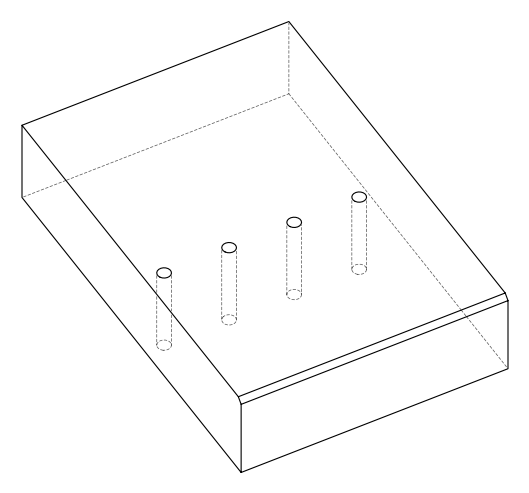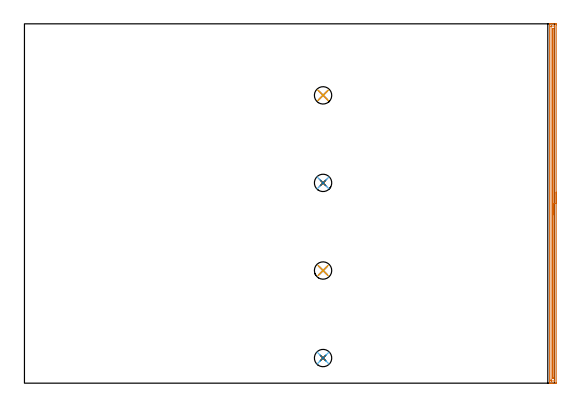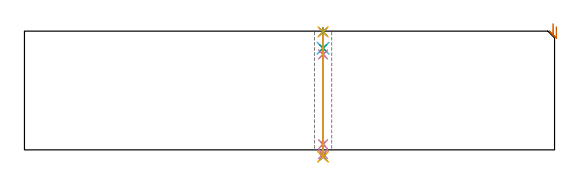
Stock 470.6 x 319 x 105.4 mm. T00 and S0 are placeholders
(PLAN: 17 operations, 13 tool changes, 12.2 min)
(1 AREA_MILL | FG_CHAMFER_SURFACE | UGT0205_001 | 7.81 min | 5742 mm3)
(2 SPOT_DRILL | STEP1HOLE | NXT0321_9005460120000 | 0.03 min | 5 mm3)
(3 SPOT_DRILL_1 | STEP1HOLE_1 | NXT0321_9005460120000 | 0.03 min | 24 mm3)
(4 SPOT_DRILL_2 | STEP1HOLE_2 | NXT0321_9005460120000 | 0.03 min | 11 mm3)
(5 SPOT_DRILL_3 | STEP1HOLE_3 | NXT0321_9005460120000 | 0.03 min | 8 mm3)
(6 DRILL_BLIND_HOLE_INTO_CENTER | STEP1HOLE | NXT0301_072 | 0.07 min | 1094 mm3)
(7 GUN_DRILL_THROUGH_HOLE | STEP1HOLE | UGT0307_007 | 0.53 min | 7137 mm3)
(8 DRILL_TO_ENLARGE_THROUGH_HOLE | STEP1HOLE | UGT0301_284 | 0.46 min | 11328 mm3)
(9 DRILL_BLIND_HOLE_INTO_CENTER_1 | STEP1HOLE_1 | NXT0301_072 | 0.07 min | 1107 mm3)
(10 GUN_DRILL_THROUGH_HOLE_1 | STEP1HOLE_1 | UGT0307_007 | 0.53 min | 7140 mm3)
(11 DRILL_TO_ENLARGE_THROUGH_HOLE_1 | STEP1HOLE_1 | UGT0301_284 | 0.46 min | 11329 mm3)
(12 DRILL_BLIND_HOLE_INTO_CENTER_2 | STEP1HOLE_2 | NXT0301_072 | 0.07 min | 1101 mm3)
(13 GUN_DRILL_THROUGH_HOLE_2 | STEP1HOLE_2 | UGT0307_007 | 0.53 min | 7142 mm3)
(14 DRILL_TO_ENLARGE_THROUGH_HOLE_2 | STEP1HOLE_2 | UGT0301_284 | 0.46 min | 11327 mm3)
(15 DRILL_BLIND_HOLE_INTO_CENTER_3 | STEP1HOLE_3 | NXT0301_072 | 0.07 min | 1106 mm3)
(16 GUN_DRILL_THROUGH_HOLE_3 | STEP1HOLE_3 | UGT0307_007 | 0.53 min | 7141 mm3)
(17 DRILL_TO_ENLARGE_THROUGH_HOLE_3 | STEP1HOLE_3 | UGT0301_284 | 0.46 min | 11329 mm3)
(TOOL UGT0205_001 | Chamfer Mill 20 x 3 x 45 deg. | D20 FL50 Z2)
(TOOL NXT0321_9005460120000 | NC Spot Drill, 142deg, 12mm, Carbide, Uncoated | D12 PA142 FL30 Z2)
(TOOL NXT0301_072 | Carbide Drill 10.1mm [860.1-1010-051A1-MM 2214] | D10.1 PA140 FL71 Z2)
(TOOL UGT0307_007 | Gun Drill 10 mm | D10 PA130 FL24 Z1)
(TOOL UGT0301_284 | Twist Drill 15.4 mm | D15.4 PA118 FL120 Z2)
(OP 1 AREA_MILL)
G17 G21 G94 G90
T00 M6
G54
G17 G0 G90 X472.1 Y169.5 S1061 M3
G43 Z115.4 H0
Z109.4
G94 G1 Y169.462 Z108.528 F250.
Y169.348 Z107.664
Y169.159 Z106.812
Y168.897 Z105.98
Y168.563 Z105.174
Y168.16 Z104.4
Y167.691 Z103.664
Y167.16 Z102.972
Y166.571 Z102.329
Y165.928 Z101.74
Y165.236 Z101.209
Y164.5 Z100.74
Y163.726 Z100.337
Y162.92 Z100.003
Y162.088 Z99.741
Y161.236 Z99.552
Y160.372 Z99.438
Y159.5 Z99.4
X472.099 Y0.608 Z99.401
X472.097 Y0.232
X472.092 Y0.01 Z99.404
X471.727 Y0. Z99.769
X469.1 Z102.394
X468.542 Z102.955
X468.224 Z103.272
X467.666 Z103.83
X467.348 Z104.146
X466.37 Z105.129
X466.233 Y0.002 Z105.259
X466.102 Y0.01 Z105.388
X466.1 Y0.162 Z105.4
Y318.838
X466.102 Y318.99 Z105.388
X466.233 Y318.998 Z105.259
X466.37 Y319. Z105.129
X466.713 Z104.786
X467.348 Z104.146
X468.542 Z102.955
X469.1 Z102.394
X471.448 Z100.048
X471.727 Y318.997 Z99.769
X472.092 Y318.99 Z99.404
X472.097 Y318.768 Z99.401
X472.1 Y318.392 Z99.4
Y318.012
Y159.5
X470.686 Z100.814
X470.685 Y2.393 Z100.815
X470.681 Y2.033 Z100.819
X470.679 Y2.017 Z100.821
X470.661 Y2.01 Z100.839
X470.593 Y2.004 Z100.907
X470.491 Y2.001 Z101.009
X467.734 Y2. Z103.766
X467.574 Y2.003 Z103.926
X467.545 Y2.006 Z103.955
X467.521 Y2.011 Z103.979
X467.519 Y2.047 Z103.981
X467.515 Y2.223 Z103.985
X467.514 Y2.393 Z103.986
Y3.117
X467.515 Y316.606 Z103.985
X467.519 Y316.967 Z103.981
X467.521 Y316.983 Z103.979
X467.539 Y316.99 Z103.961
X467.607 Y316.996 Z103.893
X467.709 Y316.999 Z103.791
X470.466 Y317. Z101.034
X470.626 Y316.997 Z100.874
X470.655 Y316.994 Z100.845
X470.679 Y316.989 Z100.821
X470.681 Y316.953 Z100.819
X470.685 Y316.777 Z100.815
X470.686 Y316.606 Z100.814
Y315.883
Y159.5
X469.272 Z102.228
X469.271 Y4.897 Z102.229
X469.267 Y4.179 Z102.233
X469.264 Y4.011 Z102.236
X469.1 Y4.01 Z102.4
X468.935 Y4.014 Z102.565
X468.931 Y4.179 Z102.569
X468.929 Y4.353 Z102.571
Y314.103
X468.933 Y314.821 Z102.567
X468.936 Y314.989 Z102.564
X469.1 Y314.99 Z102.4
X469.265 Y314.986 Z102.235
X469.269 Y314.821 Z102.231
X469.271 Y314.647 Z102.229
X469.272 Y159.5 Z102.228
Y158.628 Z102.267
Y157.763 Z102.38
Y156.912 Z102.569
Y156.08 Z102.832
Y155.274 Z103.165
Y154.5 Z103.568
Y153.764 Z104.037
Y153.072 Z104.568
Y152.429 Z105.157
Y151.84 Z105.801
Y151.308 Z106.493
Y150.84 Z107.228
Y150.437 Z108.002
Y150.103 Z108.808
Y149.841 Z109.64
Y149.652 Z110.492
Y149.538 Z111.357
Y149.5 Z112.228
G0 Z115.4
M5
M2
(OP 2 SPOT_DRILL)
G17 G21 G94 G90
T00 M6
G54
G17 G0 G90 X265.1 Y22.3 S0 M3
G43 Z115.4 H0
G94 G81 G98 Z104.737 F250. R108.4
G80
M5
M2
(OP 3 SPOT_DRILL_1)
G17 G21 G94 G90
T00 M6
G54
G17 G0 G90 X265.1 Y100. S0 M3
G43 Z115.4 H0
G94 G81 G98 Z104.737 F250. R108.4
G80
M5
M2
(OP 4 SPOT_DRILL_2)
G17 G21 G94 G90
T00 M6
G54
G17 G0 G90 X265.1 Y177.8 S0 M3
G43 Z115.4 H0
G94 G81 G98 Z104.737 F250. R108.4
G80
M5
M2
(OP 5 SPOT_DRILL_3)
G17 G21 G94 G90
T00 M6
G54
G17 G0 G90 X265.1 Y255.5 S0 M3
G43 Z115.4 H0
G94 G81 G98 Z104.737 F250. R108.4
G80
M5
M2
(OP 6 DRILL_BLIND_HOLE_INTO_CENTER)
G17 G21 G94 G90
T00 M6
G54
G17 G0 G90 X265.1 Y22.3 S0 M3
G43 Z115.4 H1
G94 G81 G98 Z90.25 F250. R107.4
G80
M5
M2
(OP 7 GUN_DRILL_THROUGH_HOLE)
G17 G21 G94 G90
T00 M6
G54
G17 G0 G90 X265.1 Y22.3 M8
G43 Z115.4 H0
Z101.887
S716 M3
G94 G1 Z84.738 F125. M26
G4 X.084
Z5. F250.
G4 X.084
Z-3.832 F125.
G4 X.084
M5
M9
G0 Z101.887
Z115.4
M2
(OP 8 DRILL_TO_ENLARGE_THROUGH_HOLE)
G17 G21 G94 G90
T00 M6
G54
G17 G0 G90 X265.1 Y22.3 S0 M3
G43 Z115.4 H0
G94 G73 G98 Z-6.127 F250. Q13.941 R107.4
G80
M5
M2
(OP 9 DRILL_BLIND_HOLE_INTO_CENTER_1)
G17 G21 G94 G90
T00 M6
G54
G17 G0 G90 X265.1 Y100. S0 M3
G43 Z115.4 H1
G94 G81 G98 Z90.25 F250. R107.4
G80
M5
M2
(OP 10 GUN_DRILL_THROUGH_HOLE_1)
G17 G21 G94 G90
T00 M6
G54
G17 G0 G90 X265.1 Y100. M8
G43 Z115.4 H0
Z101.887
S716 M3
G94 G1 Z84.738 F125. M26
G4 X.084
Z5. F250.
G4 X.084
Z-3.832 F125.
G4 X.084
M5
M9
G0 Z101.887
Z115.4
M2
(OP 11 DRILL_TO_ENLARGE_THROUGH_HOLE_1)
G17 G21 G94 G90
T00 M6
G54
G17 G0 G90 X265.1 Y100. S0 M3
G43 Z115.4 H0
G94 G73 G98 Z-6.127 F250. Q13.941 R107.4
G80
M5
M2
(OP 12 DRILL_BLIND_HOLE_INTO_CENTER_2)
G17 G21 G94 G90
T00 M6
G54
G17 G0 G90 X265.1 Y177.8 S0 M3
G43 Z115.4 H1
G94 G81 G98 Z90.25 F250. R107.4
G80
M5
M2
(OP 13 GUN_DRILL_THROUGH_HOLE_2)
G17 G21 G94 G90
T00 M6
G54
G17 G0 G90 X265.1 Y177.8 M8
G43 Z115.4 H0
Z101.887
S716 M3
G94 G1 Z84.738 F125. M26
G4 X.084
Z5. F250.
G4 X.084
Z-3.832 F125.
G4 X.084
M5
M9
G0 Z101.887
Z115.4
M2
(OP 14 DRILL_TO_ENLARGE_THROUGH_HOLE_2)
G17 G21 G94 G90
T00 M6
G54
G17 G0 G90 X265.1 Y177.8 S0 M3
G43 Z115.4 H0
G94 G73 G98 Z-6.127 F250. Q13.941 R107.4
G80
M5
M2
(OP 15 DRILL_BLIND_HOLE_INTO_CENTER_3)
G17 G21 G94 G90
T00 M6
G54
G17 G0 G90 X265.1 Y255.5 S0 M3
G43 Z115.4 H1
G94 G81 G98 Z90.25 F250. R107.4
G80
M5
M2
(OP 16 GUN_DRILL_THROUGH_HOLE_3)
G17 G21 G94 G90
T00 M6
G54
G17 G0 G90 X265.1 Y255.5 M8
G43 Z115.4 H0
Z101.887
S716 M3
G94 G1 Z84.738 F125. M26
G4 X.084
Z5. F250.
G4 X.084
Z-3.832 F125.
G4 X.084
M5
M9
G0 Z101.887
Z115.4
M2
(OP 17 DRILL_TO_ENLARGE_THROUGH_HOLE_3)
G17 G21 G94 G90
T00 M6
G54
G17 G0 G90 X265.1 Y255.5 S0 M3
G43 Z115.4 H0
G94 G73 G98 Z-6.127 F250. Q13.941 R107.4
G80
M5
M2
